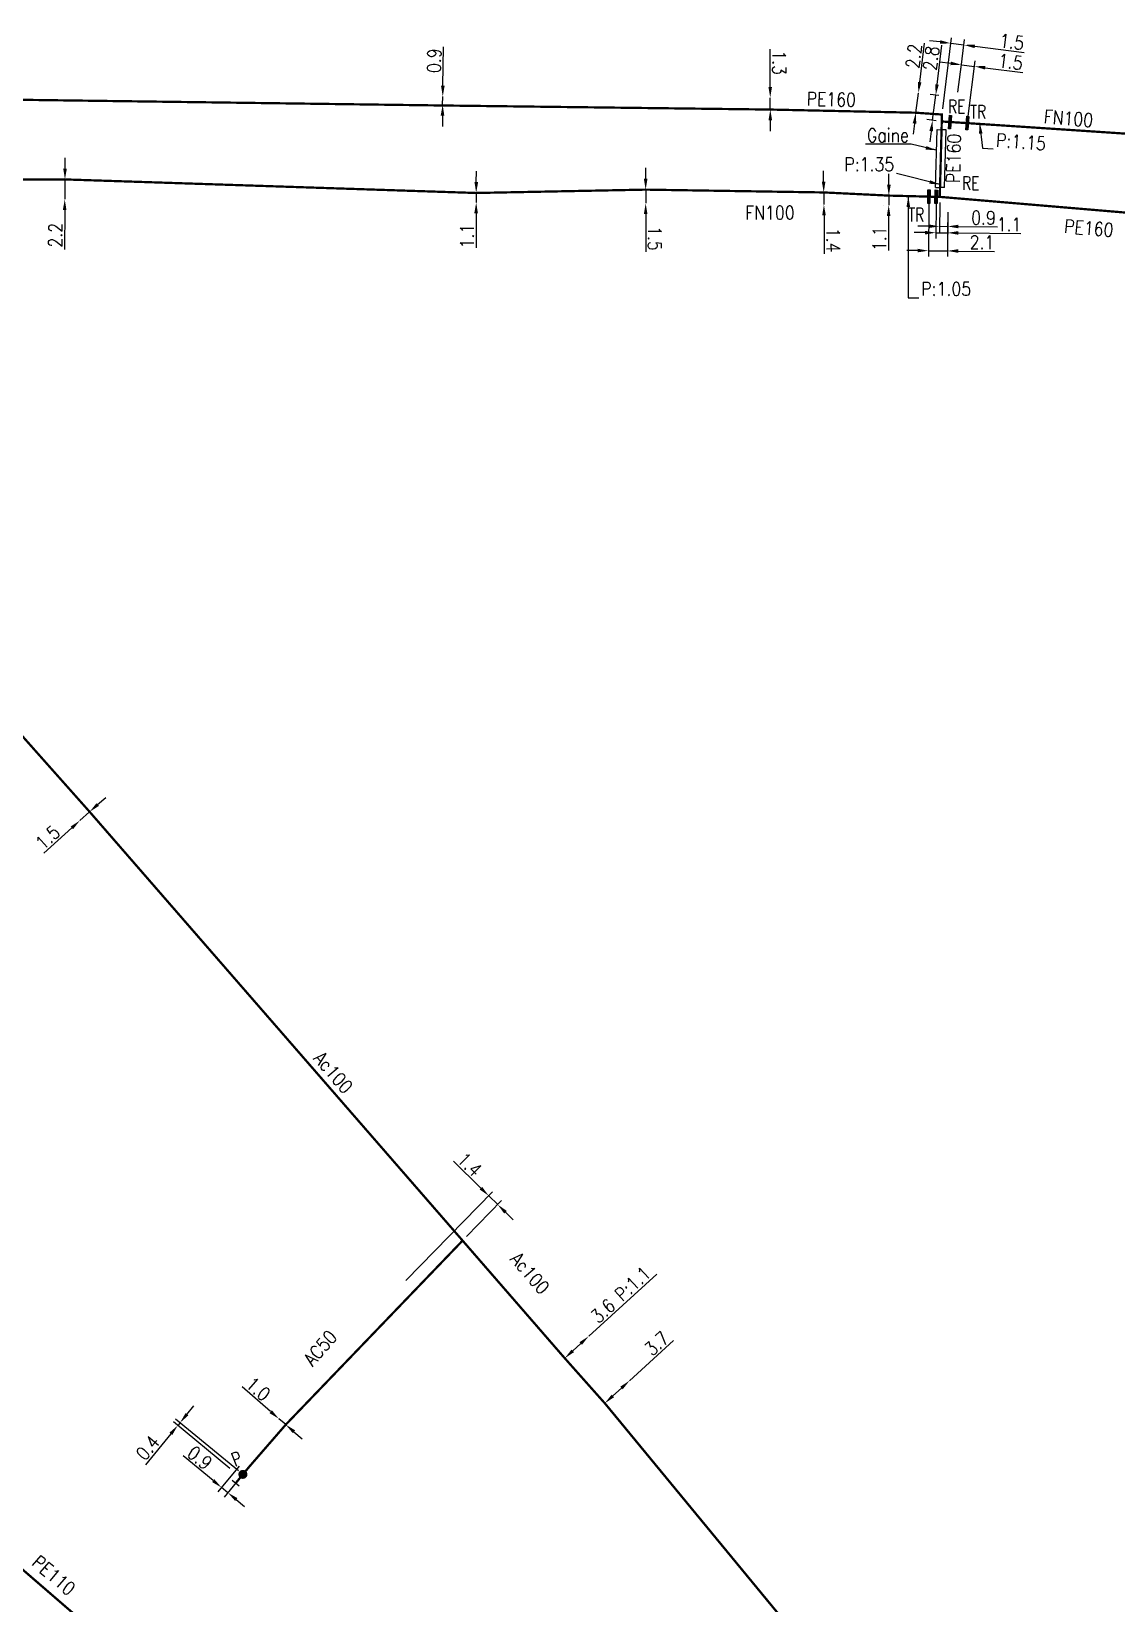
# Model space of a CAD drawing. Header units: millimetres. Extents: x 138988 to 140002, y 128990 to 130001.
# Drawn here: x 139283 to 139403, y 129474.3 to 129648.2 of the extents above; entities that cross this region are included whole.
import ezdxf
from ezdxf.enums import TextEntityAlignment as Align

# ---------------------------------------------------------------- set-up
doc = ezdxf.new("R2010")
doc.units = ezdxf.units.MM
doc.header["$PDMODE"] = 34
for name, pattern in [('L_25_AP', [2000, 1000, 1000]), ('L_25_FN', [2000, 1000, 1000]), ('L_25_PE', [2000, 1000, 1000])]:
    doc.linetypes.add(name, pattern=pattern)
doc.layers.get('0').update_dxf_attribs({"linetype": 'CONTINUOUS'})
doc.layers.get('Defpoints').update_dxf_attribs({"linetype": 'CONTINUOUS'})
for name, color, linetype in [('L_150', 1, 'CONTINUOUS'), ('L_300', 7, 'CONTINUOUS'), ('L_340', 7, 'CONTINUOUS'), ('L_400', 7, 'CONTINUOUS')]:
    doc.layers.add(name, color=color, linetype=linetype)
doc.styles.add('G_ROMANS', font='ROMANS.SHX', dxfattribs={"width": 0.75})
doc.styles.get("Standard").update_dxf_attribs({"font": 'romans.shx', "width": 0.85})
doc.dimstyles.get("Standard").update_dxf_attribs({"dimtxt": 1.5, "dimasz": 1.2, "dimexe": 0.625, "dimexo": 0.625, "dimgap": 0.25, "dimtad": 1, "dimdec": 1, "dimzin": 0, "dimdsep": 46, "dimtxsty": 'Standard', "dimcen": -0.5, "dimadec": 0, "dimazin": 0, "dimtfac": 1, "dimtdec": 1, "dimtmove": 0, "dimatfit": 3, "dimfxl": 0, "dimtolj": 1, "dimtzin": 0, "dimarcsym": 0})

# ---------------------------------------------------------------- blocks, each defined once
blk = doc.blocks.new('*D579')
at = {"layer": 'Defpoints', "color": 0, "linetype": 'Continuous', "transparency": 16777216}
for p in [(139289.41, 129561.89), (139288.33, 129560.92), (139288.33, 129560.92)]:
    blk.add_point(p, dxfattribs=at)
at = {"layer": 'L_150', "color": 0, "linetype": 'Continuous', "lineweight": -2, "transparency": 16777216}
for p, q in [((139290.3, 129562.69), (139291.2, 129563.49)), ((139289.41, 129561.89), (139288.33, 129560.92)), ((139287.44, 129560.11), (139284.33, 129557.31))]:
    blk.add_line(p, q, dxfattribs=at)
at = {"layer": 'L_150', "color": 0, "linetype": 'Continuous', "transparency": 16777216}
for points in [[(139290.17, 129562.84), (139290.44, 129562.54), (139289.41, 129561.89)], [(139287.31, 129560.26), (139287.58, 129559.97), (139288.33, 129560.92)]]:
    blk.add_solid(points, dxfattribs=at)
at = {"layer": 'L_150', "color": 0, "linetype": 'Continuous', "transparency": 16777216, "insert": (139284.77, 129559.05), "char_height": 1.5, "attachment_point": 5, "rotation": 41.9923}
blk.add_mtext('\\A1;1.5', dxfattribs=at)
blk = doc.blocks.new('*D580')
at = {"layer": 'Defpoints', "color": 0, "linetype": 'Continuous', "transparency": 16777216}
for p in [(139310.35, 129494.73), (139310.35, 129494.73), (139311.11, 129494.08)]:
    blk.add_point(p, dxfattribs=at)
at = {"layer": 'L_150', "color": 0, "linetype": 'Continuous', "lineweight": -2, "transparency": 16777216}
for p, q in [((139309.44, 129495.52), (139306.27, 129498.25)), ((139311.11, 129494.08), (139310.35, 129494.73)), ((139312.02, 129493.3), (139312.93, 129492.51))]:
    blk.add_line(p, q, dxfattribs=at)
at = {"layer": 'L_150', "color": 0, "linetype": 'Continuous', "transparency": 16777216}
for points in [[(139309.58, 129495.67), (139309.31, 129495.36), (139310.35, 129494.73)], [(139312.15, 129493.45), (139311.89, 129493.14), (139311.11, 129494.08)]]:
    blk.add_solid(points, dxfattribs=at)
at = {"layer": 'L_150', "color": 0, "linetype": 'Continuous', "transparency": 16777216, "insert": (139308.06, 129498.03), "char_height": 1.5, "attachment_point": 5, "rotation": 319.2431}
blk.add_mtext('\\A1;1.0', dxfattribs=at)
blk = doc.blocks.new('*D581')
at = {"layer": 'Defpoints', "color": 0, "linetype": 'Continuous', "transparency": 16777216}
for p in [(139306.34, 129489.96), (139306.37, 129488.58), (139304.01, 129487.12)]:
    blk.add_point(p, dxfattribs=at)
at = {"layer": 'L_300', "color": 0, "linetype": 'Continuous', "lineweight": -2, "transparency": 16777216}
for p, q in [((139303.08, 129487.89), (139299.75, 129490.62)), ((139305.95, 129489.48), (139303.61, 129486.64)), ((139304.71, 129486.55), (139304.01, 129487.12)), ((139305.97, 129488.1), (139304.31, 129486.07)), ((139305.63, 129485.79), (139306.56, 129485.03))]:
    blk.add_line(p, q, dxfattribs=at)
at = {"layer": 'L_300', "color": 0, "linetype": 'Continuous', "transparency": 16777216}
for points in [[(139303.21, 129488.04), (139302.96, 129487.73), (139304.01, 129487.12)], [(139305.76, 129485.95), (139305.51, 129485.64), (139304.71, 129486.55)]]:
    blk.add_solid(points, dxfattribs=at)
at = {"layer": 'L_300', "color": 0, "linetype": 'Continuous', "transparency": 16777216, "insert": (139301.59, 129490.41), "char_height": 1.5, "attachment_point": 5, "rotation": 320.5925}
blk.add_mtext('\\A1;0.9', dxfattribs=at)
blk = doc.blocks.new('*D582')
at = {"layer": 'Defpoints', "color": 0, "linetype": 'Continuous', "transparency": 16777216}
for p in [(139299.16, 129493.99), (139305.42, 129488.84), (139306.37, 129488.58)]:
    blk.add_point(p, dxfattribs=at)
at = {"layer": 'L_300', "color": 0, "linetype": 'Continuous', "lineweight": -2, "transparency": 16777216}
for p, q in [((139300.17, 129495.22), (139300.94, 129496.15)), ((139304.94, 129489.24), (139298.68, 129494.38)), ((139305.89, 129488.98), (139298.93, 129494.69)), ((139299.41, 129494.29), (139299.16, 129493.99)), ((139298.4, 129493.06), (139295.58, 129489.63))]:
    blk.add_line(p, q, dxfattribs=at)
at = {"layer": 'L_300', "color": 0, "linetype": 'Continuous', "transparency": 16777216}
for points in [[(139300.02, 129495.35), (139300.33, 129495.1), (139299.41, 129494.29)], [(139298.24, 129493.19), (139298.55, 129492.93), (139299.16, 129493.99)]]:
    blk.add_solid(points, dxfattribs=at)
at = {"layer": 'L_300', "color": 0, "linetype": 'Continuous', "transparency": 16777216, "insert": (139295.84, 129491.52), "char_height": 1.5, "attachment_point": 5, "rotation": 50.5921}
blk.add_mtext('\\A1;0.4', dxfattribs=at)
blk = doc.blocks.new('*D583')
at = {"layer": 'Defpoints', "color": 0, "linetype": 'Continuous', "transparency": 16777216}
for p in [(139349.14, 129498.94), (139349.14, 129498.94), (139346.41, 129496.45)]:
    blk.add_point(p, dxfattribs=at)
at = {"layer": 'L_150', "color": 0, "linetype": 'Continuous', "lineweight": -2, "transparency": 16777216}
for p, q in [((139349.14, 129498.94), (139354, 129503.39)), ((139347.29, 129497.26), (139348.25, 129498.13))]:
    blk.add_line(p, q, dxfattribs=at)
at = {"layer": 'L_150', "color": 0, "linetype": 'Continuous', "transparency": 16777216}
for points in [[(139348.12, 129498.28), (139348.39, 129497.99), (139349.14, 129498.94)], [(139347.16, 129497.4), (139347.43, 129497.11), (139346.41, 129496.45)]]:
    blk.add_solid(points, dxfattribs=at)
at = {"layer": 'L_150', "color": 0, "linetype": 'Continuous', "transparency": 16777216, "insert": (139352.15, 129503.06), "char_height": 1.5, "attachment_point": 5, "rotation": 42.4672}
blk.add_mtext('\\A1;3.7', dxfattribs=at)
blk = doc.blocks.new('*D584')
at = {"layer": 'Defpoints', "color": 0, "linetype": 'Continuous', "transparency": 16777216}
for p in [(139344.63, 129503.87), (139344.63, 129503.87), (139341.98, 129501.43)]:
    blk.add_point(p, dxfattribs=at)
at = {"layer": 'L_150', "color": 0, "linetype": 'Continuous', "lineweight": -2, "transparency": 16777216}
for p, q in [((139344.63, 129503.87), (139352.16, 129510.75)), ((139342.86, 129502.24), (139343.75, 129503.05))]:
    blk.add_line(p, q, dxfattribs=at)
at = {"layer": 'L_150', "color": 0, "linetype": 'Continuous', "transparency": 16777216}
for points in [[(139343.61, 129503.2), (139343.88, 129502.91), (139344.63, 129503.87)], [(139342.73, 129502.39), (139343, 129502.1), (139341.98, 129501.43)]]:
    blk.add_solid(points, dxfattribs=at)
at = {"layer": 'L_150', "color": 0, "linetype": 'Continuous', "transparency": 16777216, "insert": (139348.16, 129508.45), "char_height": 1.5, "attachment_point": 5, "rotation": 42.4672}
blk.add_mtext('\\A1;3.6 P:1.1', dxfattribs=at)
blk = doc.blocks.new('L_300_12')
at = {"color": 0, "linetype": 'Continuous', "const_width": 0.497, "flags": 128}
blk.add_lwpolyline([(-0.25, 0, 1), (0.25, 0, 1)], format="xyb", close=True, dxfattribs=at)
at = {"color": 0, "linetype": 'Continuous', "style": 'G_ROMANS', "width": 0.75}
blk.add_text('P', height=1.5, dxfattribs=at).set_placement((0, 1.85), align=Align.MIDDLE)
at = {"color": 0, "linetype": 'Continuous', "width": 0.75, "flags": 3}
for tag, p in [('DEF_LEG', (0, -5)), ('DEF_COUP', (0, -7.5)), ('DEF_TYPE', (0, -10))]:
    blk.add_attdef(tag, text='', height=1.2, dxfattribs=at).set_placement(p, align=Align.MIDDLE)
blk = doc.blocks.new('L_340_07')
at = {"color": 0, "linetype": 'Continuous', "const_width": 0.25, "flags": 128}
blk.add_lwpolyline([(0, 0), (1.25, 0)], dxfattribs=at)
at = {"color": 0, "linetype": 'Continuous', "flags": 128}
blk.add_lwpolyline([(1.25, -0.5), (1.25, 0.5)], dxfattribs=at)
at = {"color": 0, "linetype": 'Continuous', "style": 'G_ROMANS', "width": 0.75, "flags": 3}
for tag, p in [('DEF_LEG', (0.72, -3.47)), ('DEF_COUP', (0.72, -5.97)), ('DEF_TYPE', (0.72, -8.47))]:
    blk.add_attdef(tag, text='', height=1.2, dxfattribs=at).set_placement(p, align=Align.MIDDLE)
blk = doc.blocks.new('*D585')
at = {"layer": 'Defpoints', "color": 0, "linetype": 'Continuous', "transparency": 16777216}
for p in [(139333.56, 129519.41), (139330.67, 129514.45), (139323.96, 129509.59)]:
    blk.add_point(p, dxfattribs=at)
at = {"layer": 'L_150', "color": 0, "linetype": 'Continuous', "lineweight": -2, "transparency": 16777216}
for p, q in [((139332.7, 129520.24), (139329.66, 129523.22)), ((139324.4, 129510.04), (139333.99, 129519.85)), ((139331.1, 129514.89), (139334.99, 129518.87)), ((139334.56, 129518.43), (139333.56, 129519.41)), ((139335.42, 129517.59), (139336.27, 129516.75))]:
    blk.add_line(p, q, dxfattribs=at)
at = {"layer": 'L_150', "color": 0, "linetype": 'Continuous', "transparency": 16777216}
for points in [[(139332.84, 129520.39), (139332.56, 129520.1), (139333.56, 129519.41)], [(139335.56, 129517.73), (139335.28, 129517.44), (139334.56, 129518.43)]]:
    blk.add_solid(points, dxfattribs=at)
at = {"layer": 'L_150', "color": 0, "linetype": 'Continuous', "transparency": 16777216, "insert": (139331.45, 129522.86), "char_height": 1.5, "attachment_point": 5, "rotation": 315.6459}
blk.add_mtext('\\A1;1.4', dxfattribs=at)
blk = doc.blocks.new('*D676')
at = {"layer": 'Defpoints', "color": 0, "linetype": 'Continuous', "transparency": 16777216}
for p in [(139328.47, 129640.13), (139328.48, 129641.03), (139328.48, 129641.03)]:
    blk.add_point(p, dxfattribs=at)
at = {"layer": 'L_150', "color": 0, "linetype": 'Continuous', "lineweight": -2, "transparency": 16777216}
for p, q in [((139328.49, 129642.23), (139328.55, 129646.54)), ((139328.47, 129640.13), (139328.48, 129641.03)), ((139328.45, 129638.93), (139328.44, 129637.73))]:
    blk.add_line(p, q, dxfattribs=at)
at = {"layer": 'L_150', "color": 0, "linetype": 'Continuous', "transparency": 16777216}
for points in [[(139328.29, 129642.23), (139328.69, 129642.23), (139328.48, 129641.03)], [(139328.25, 129638.93), (139328.65, 129638.93), (139328.47, 129640.13)]]:
    blk.add_solid(points, dxfattribs=at)
at = {"layer": 'L_150', "color": 0, "linetype": 'Continuous', "transparency": 16777216, "insert": (139327.53, 129645), "char_height": 1.5, "attachment_point": 5, "rotation": 89.2834}
blk.add_mtext('\\A1;0.9', dxfattribs=at)
blk = doc.blocks.new('*D677')
at = {"layer": 'Defpoints', "color": 0, "linetype": 'Continuous', "transparency": 16777216}
for p in [(139364.71, 129640.89), (139364.71, 129640.89), (139364.72, 129639.59)]:
    blk.add_point(p, dxfattribs=at)
at = {"layer": 'L_150', "color": 0, "linetype": 'Continuous', "lineweight": -2, "transparency": 16777216}
for p, q in [((139364.71, 129642.09), (139364.7, 129646.28)), ((139364.72, 129639.59), (139364.71, 129640.89)), ((139364.72, 129638.39), (139364.72, 129637.19))]:
    blk.add_line(p, q, dxfattribs=at)
at = {"layer": 'L_150', "color": 0, "linetype": 'Continuous', "transparency": 16777216}
for points in [[(139364.91, 129642.09), (139364.51, 129642.09), (139364.71, 129640.89)], [(139364.92, 129638.39), (139364.52, 129638.39), (139364.72, 129639.59)]]:
    blk.add_solid(points, dxfattribs=at)
at = {"layer": 'L_150', "color": 0, "linetype": 'Continuous', "transparency": 16777216, "insert": (139365.7, 129644.78), "char_height": 1.5, "attachment_point": 5, "rotation": 270.1154}
blk.add_mtext('\\A1;1.3', dxfattribs=at)
blk = doc.blocks.new('*D678')
at = {"layer": 'Defpoints', "color": 0, "linetype": 'Continuous', "transparency": 16777216}
for p in [(139381.1, 129641.42), (139381.1, 129641.42), (139380.82, 129639.24)]:
    blk.add_point(p, dxfattribs=at)
at = {"layer": 'L_150', "color": 0, "linetype": 'Continuous', "lineweight": -2, "transparency": 16777216}
for p, q in [((139381.25, 129642.61), (139381.79, 129646.95)), ((139380.82, 129639.24), (139381.1, 129641.42)), ((139380.67, 129638.05), (139380.52, 129636.86))]:
    blk.add_line(p, q, dxfattribs=at)
at = {"layer": 'L_150', "color": 0, "linetype": 'Continuous', "transparency": 16777216}
for points in [[(139381.05, 129642.64), (139381.44, 129642.59), (139381.1, 129641.42)], [(139380.47, 129638.07), (139380.87, 129638.02), (139380.82, 129639.24)]]:
    blk.add_solid(points, dxfattribs=at)
at = {"layer": 'L_150', "color": 0, "linetype": 'Continuous', "transparency": 16777216, "insert": (139380.6, 129645.5), "char_height": 1.5, "attachment_point": 5, "rotation": 82.8519}
blk.add_mtext('\\A1;2.2', dxfattribs=at)
blk = doc.blocks.new('*D694')
at = {"layer": 'Defpoints', "color": 0, "linetype": 'Continuous', "transparency": 16777216}
for p in [(139383.47, 129629.93), (139384.36, 129628.87), (139384.34, 129626.66)]:
    blk.add_point(p, dxfattribs=at)
at = {"layer": 'L_150', "color": 0, "linetype": 'Continuous', "lineweight": -2, "transparency": 16777216}
for p, q in [((139383.47, 129629.3), (139383.43, 129626.04)), ((139384.36, 129628.25), (139384.33, 129626.03)), ((139382.24, 129626.68), (139381.04, 129626.69)), ((139383.44, 129626.67), (139384.34, 129626.66)), ((139385.54, 129626.65), (139389.85, 129626.6))]:
    blk.add_line(p, q, dxfattribs=at)
at = {"layer": 'L_150', "color": 0, "linetype": 'Continuous', "transparency": 16777216}
for points in [[(139382.24, 129626.88), (139382.24, 129626.48), (139383.44, 129626.67)], [(139385.54, 129626.85), (139385.54, 129626.45), (139384.34, 129626.66)]]:
    blk.add_solid(points, dxfattribs=at)
at = {"layer": 'L_150', "color": 0, "linetype": 'Continuous', "transparency": 16777216, "insert": (139388.31, 129627.62), "char_height": 1.5, "attachment_point": 5, "rotation": 359.4312}
blk.add_mtext('\\A1;0.9', dxfattribs=at)
blk = doc.blocks.new('*D695')
at = {"layer": 'Defpoints', "color": 0, "linetype": 'Continuous', "transparency": 16777216}
for p in [(139385.87, 129644.55), (139385.41, 129640.88), (139386.54, 129638.23)]:
    blk.add_point(p, dxfattribs=at)
at = {"layer": 'L_340', "color": 0, "linetype": 'Continuous', "lineweight": -2, "transparency": 16777216}
for p, q in [((139384.68, 129644.7), (139383.49, 129644.85)), ((139385.48, 129641.5), (139385.94, 129645.17)), ((139386.61, 129638.85), (139387.38, 129644.99)), ((139385.87, 129644.55), (139387.31, 129644.37)), ((139388.5, 129644.22), (139392.65, 129643.7))]:
    blk.add_line(p, q, dxfattribs=at)
at = {"layer": 'L_340', "color": 0, "linetype": 'Continuous', "transparency": 16777216}
for points in [[(139384.7, 129644.89), (139384.65, 129644.5), (139385.87, 129644.55)], [(139388.52, 129644.42), (139388.47, 129644.02), (139387.31, 129644.37)]]:
    blk.add_solid(points, dxfattribs=at)
at = {"layer": 'L_340', "color": 0, "linetype": 'Continuous', "transparency": 16777216, "insert": (139391.29, 129644.87), "char_height": 1.5, "attachment_point": 5, "rotation": 352.8519}
blk.add_mtext('\\A1;1.5', dxfattribs=at)
blk = doc.blocks.new('*D696')
at = {"layer": 'Defpoints', "color": 0, "linetype": 'Continuous', "transparency": 16777216}
for p in [(139384.7, 129646.92), (139385.72, 129643.36), (139383.71, 129639.04)]:
    blk.add_point(p, dxfattribs=at)
at = {"layer": 'L_150', "color": 0, "linetype": 'Continuous', "lineweight": -2, "transparency": 16777216}
for p, q in [((139383.51, 129647.07), (139382.32, 129647.21)), ((139383.79, 129639.66), (139384.78, 129647.54)), ((139384.7, 129646.92), (139386.14, 129646.74)), ((139385.8, 129643.98), (139386.22, 129647.36)), ((139387.33, 129646.59), (139392.79, 129645.9))]:
    blk.add_line(p, q, dxfattribs=at)
at = {"layer": 'L_150', "color": 0, "linetype": 'Continuous', "transparency": 16777216}
for points in [[(139383.54, 129647.26), (139383.49, 129646.87), (139384.7, 129646.92)], [(139387.36, 129646.78), (139387.31, 129646.39), (139386.14, 129646.74)]]:
    blk.add_solid(points, dxfattribs=at)
at = {"layer": 'L_150', "color": 0, "linetype": 'Continuous', "transparency": 16777216, "insert": (139391.43, 129647.08), "char_height": 1.5, "attachment_point": 5, "rotation": 352.8519}
blk.add_mtext('\\A1;1.5', dxfattribs=at)
blk = doc.blocks.new('*D697')
at = {"layer": 'Defpoints', "color": 0, "linetype": 'Continuous', "transparency": 16777216}
for p in [(139377.83, 129630.07), (139377.82, 129629.02), (139377.83, 129629.02)]:
    blk.add_point(p, dxfattribs=at)
at = {"layer": 'L_150', "color": 0, "linetype": 'Continuous', "lineweight": -2, "transparency": 16777216}
for p, q in [((139377.84, 129631.27), (139377.85, 129632.47)), ((139377.83, 129630.07), (139377.82, 129629.02)), ((139377.21, 129629.02), (139377.2, 129629.02)), ((139377.81, 129627.82), (139377.78, 129623.99))]:
    blk.add_line(p, q, dxfattribs=at)
at = {"layer": 'L_150', "color": 0, "linetype": 'Continuous', "transparency": 16777216}
for points in [[(139377.64, 129631.27), (139378.04, 129631.27), (139377.83, 129630.07)], [(139377.61, 129627.82), (139378.01, 129627.82), (139377.82, 129629.02)]]:
    blk.add_solid(points, dxfattribs=at)
at = {"layer": 'L_150', "color": 0, "linetype": 'Continuous', "transparency": 16777216, "insert": (139376.79, 129625.31), "char_height": 1.5, "attachment_point": 5, "rotation": 89.4921}
blk.add_mtext('\\A1;1.1', dxfattribs=at)
blk = doc.blocks.new('*D698')
at = {"layer": 'Defpoints', "color": 0, "linetype": 'Continuous', "transparency": 16777216}
for p in [(139370.63, 129630.42), (139370.65, 129629.07), (139370.65, 129629.07)]:
    blk.add_point(p, dxfattribs=at)
at = {"layer": 'L_150', "color": 0, "linetype": 'Continuous', "lineweight": -2, "transparency": 16777216}
for p, q in [((139370.62, 129631.62), (139370.61, 129632.82)), ((139370.63, 129630.42), (139370.65, 129629.07)), ((139370.66, 129627.87), (139370.69, 129623.62))]:
    blk.add_line(p, q, dxfattribs=at)
at = {"layer": 'L_150', "color": 0, "linetype": 'Continuous', "transparency": 16777216}
for points in [[(139370.82, 129631.62), (139370.42, 129631.62), (139370.63, 129630.42)], [(139370.86, 129627.87), (139370.46, 129627.87), (139370.65, 129629.07)]]:
    blk.add_solid(points, dxfattribs=at)
at = {"layer": 'L_150', "color": 0, "linetype": 'Continuous', "transparency": 16777216, "insert": (139371.68, 129625.15), "char_height": 1.5, "attachment_point": 5, "rotation": 270.4679}
blk.add_mtext('\\A1;1.4', dxfattribs=at)
blk = doc.blocks.new('*D699')
at = {"layer": 'Defpoints', "color": 0, "linetype": 'Continuous', "transparency": 16777216}
for p in [(139350.93, 129630.73), (139350.93, 129629.23), (139350.93, 129629.23)]:
    blk.add_point(p, dxfattribs=at)
at = {"layer": 'L_150', "color": 0, "linetype": 'Continuous', "lineweight": -2, "transparency": 16777216}
for p, q in [((139350.93, 129631.93), (139350.93, 129633.13)), ((139350.93, 129630.73), (139350.93, 129629.23)), ((139350.93, 129628.03), (139350.94, 129623.84))]:
    blk.add_line(p, q, dxfattribs=at)
at = {"layer": 'L_150', "color": 0, "linetype": 'Continuous', "transparency": 16777216}
for points in [[(139351.13, 129631.93), (139350.73, 129631.93), (139350.93, 129630.73)], [(139351.13, 129628.03), (139350.73, 129628.03), (139350.93, 129629.23)]]:
    blk.add_solid(points, dxfattribs=at)
at = {"layer": 'L_150', "color": 0, "linetype": 'Continuous', "transparency": 16777216, "insert": (139351.94, 129625.33), "char_height": 1.5, "attachment_point": 5, "rotation": 270.0236}
blk.add_mtext('\\A1;1.5', dxfattribs=at)
blk = doc.blocks.new('*D700')
at = {"layer": 'Defpoints', "color": 0, "linetype": 'Continuous', "transparency": 16777216}
for p in [(139332.18, 129630.36), (139332.18, 129629.31), (139332.18, 129629.31)]:
    blk.add_point(p, dxfattribs=at)
at = {"layer": 'L_150', "color": 0, "linetype": 'Continuous', "lineweight": -2, "transparency": 16777216}
for p, q in [((139332.19, 129631.56), (139332.2, 129632.76)), ((139332.18, 129630.36), (139332.18, 129629.31)), ((139332.17, 129628.11), (139332.16, 129624.29))]:
    blk.add_line(p, q, dxfattribs=at)
at = {"layer": 'L_150', "color": 0, "linetype": 'Continuous', "transparency": 16777216}
for points in [[(139331.99, 129631.56), (139332.39, 129631.56), (139332.18, 129630.36)], [(139331.97, 129628.11), (139332.37, 129628.11), (139332.18, 129629.31)]]:
    blk.add_solid(points, dxfattribs=at)
at = {"layer": 'L_150', "color": 0, "linetype": 'Continuous', "transparency": 16777216, "insert": (139331.16, 129625.6), "char_height": 1.5, "attachment_point": 5, "rotation": 89.7324}
blk.add_mtext('\\A1;1.1', dxfattribs=at)
blk = doc.blocks.new('*D701')
at = {"layer": 'Defpoints', "color": 0, "linetype": 'Continuous', "transparency": 16777216}
for p in [(139286.68, 129631.86), (139286.66, 129629.66), (139286.66, 129629.66)]:
    blk.add_point(p, dxfattribs=at)
at = {"layer": 'L_150', "color": 0, "linetype": 'Continuous', "lineweight": -2, "transparency": 16777216}
for p, q in [((139286.69, 129633.06), (139286.69, 129634.26)), ((139286.68, 129631.86), (139286.66, 129629.66)), ((139286.65, 129628.46), (139286.62, 129624.09))]:
    blk.add_line(p, q, dxfattribs=at)
at = {"layer": 'L_150', "color": 0, "linetype": 'Continuous', "transparency": 16777216}
for points in [[(139286.49, 129633.07), (139286.89, 129633.06), (139286.68, 129631.86)], [(139286.45, 129628.47), (139286.85, 129628.46), (139286.66, 129629.66)]]:
    blk.add_solid(points, dxfattribs=at)
at = {"layer": 'L_150', "color": 0, "linetype": 'Continuous', "transparency": 16777216, "insert": (139285.63, 129625.69), "char_height": 1.5, "attachment_point": 5, "rotation": 89.5822}
blk.add_mtext('\\A1;2.2', dxfattribs=at)
blk = doc.blocks.new('*D703')
at = {"layer": 'Defpoints', "color": 0, "linetype": 'Continuous', "transparency": 16777216}
for p in [(139382.27, 129629.96), (139384.36, 129628.87), (139384.31, 129623.95)]:
    blk.add_point(p, dxfattribs=at)
at = {"layer": 'L_340', "color": 0, "linetype": 'Continuous', "lineweight": -2, "transparency": 16777216}
for p, q in [((139382.27, 129629.33), (139382.21, 129623.35)), ((139384.36, 129628.25), (139384.31, 129623.33)), ((139381.01, 129623.99), (139379.81, 129624)), ((139382.21, 129623.97), (139384.31, 129623.95)), ((139385.51, 129623.94), (139389.54, 129623.9))]:
    blk.add_line(p, q, dxfattribs=at)
at = {"layer": 'L_340', "color": 0, "linetype": 'Continuous', "transparency": 16777216}
for points in [[(139381.02, 129624.19), (139381.01, 129623.79), (139382.21, 129623.97)], [(139385.52, 129624.14), (139385.51, 129623.74), (139384.31, 129623.95)]]:
    blk.add_solid(points, dxfattribs=at)
at = {"layer": 'L_340', "color": 0, "linetype": 'Continuous', "transparency": 16777216, "insert": (139388.14, 129624.91), "char_height": 1.5, "attachment_point": 5, "rotation": 359.4312}
blk.add_mtext('\\A1;2.1', dxfattribs=at)
blk = doc.blocks.new('L_340_19')
at = {"linetype": 'Continuous'}
blk.add_hatch(color=0, dxfattribs=at).paths.add_polyline_path([(0.125, 0.75), (-0.125, 0.75), (-0.125, -0.75), (0.125, -0.75)])
at = {"color": 0, "linetype": 'Continuous'}
blk.add_lwpolyline([(-0.125, 0.75), (0.125, 0.75), (0.125, -0.75), (-0.125, -0.75)], close=True, dxfattribs=at)
at = {"color": 0, "linetype": 'Continuous', "width": 0.75}
for tag, height, flags, p in [('TR', 1.5, 8, (0, 3)), ('DEF_LEG', 1.2, 3, (0, -5)), ('DEF_COUP', 1.2, 3, (0, -7.5)), ('DEF_TYPE', 1.2, 3, (0, -10))]:
    blk.add_attdef(tag, text='', height=height, dxfattribs=dict(at, flags=flags)).set_placement(p, align=Align.MIDDLE)
blk = doc.blocks.new('*D711')
at = {"layer": 'Defpoints', "color": 0, "linetype": 'Continuous', "transparency": 16777216}
for p in [(139383.07, 129629.94), (139384.36, 129628.87), (139384.33, 129625.95)]:
    blk.add_point(p, dxfattribs=at)
at = {"layer": 'L_340', "color": 0, "linetype": 'Continuous', "lineweight": -2, "transparency": 16777216}
for p, q in [((139383.07, 129629.31), (139383.03, 129625.34)), ((139384.36, 129628.25), (139384.33, 129625.32)), ((139381.83, 129625.97), (139380.63, 129625.98)), ((139383.03, 129625.96), (139384.33, 129625.95)), ((139385.53, 129625.94), (139392.43, 129625.87))]:
    blk.add_line(p, q, dxfattribs=at)
at = {"layer": 'L_340', "color": 0, "linetype": 'Continuous', "transparency": 16777216}
for points in [[(139381.84, 129626.17), (139381.83, 129625.77), (139383.03, 129625.96)], [(139385.54, 129626.14), (139385.53, 129625.74), (139384.33, 129625.95)]]:
    blk.add_solid(points, dxfattribs=at)
at = {"layer": 'L_340', "color": 0, "linetype": 'Continuous', "transparency": 16777216, "insert": (139391.13, 129626.88), "char_height": 1.5, "attachment_point": 5, "rotation": 359.4312}
blk.add_mtext('\\A1;1.1', dxfattribs=at)
blk = doc.blocks.new('L_340_21')
at = {"linetype": 'Continuous'}
blk.add_hatch(color=0, dxfattribs=at).paths.add_polyline_path([(0.125, 0.75), (-0.125, 0.75), (-0.125, -0.75), (0.125, -0.75)])
at = {"color": 0, "linetype": 'Continuous'}
blk.add_lwpolyline([(-0.125, 0.75), (0.125, 0.75), (0.125, -0.75), (-0.125, -0.75)], close=True, dxfattribs=at)
at = {"color": 0, "linetype": 'Continuous', "width": 0.75}
for tag, height, flags, p in [('RE', 1.5, 8, (0, 3)), ('DEF_LEG', 1.2, 3, (0, -5)), ('DEF_COUP', 1.2, 3, (0, -7.5)), ('DEF_TYPE', 1.2, 3, (0, -10))]:
    blk.add_attdef(tag, text='', height=height, dxfattribs=dict(at, flags=flags)).set_placement(p, align=Align.MIDDLE)
blk = doc.blocks.new('*D712')
at = {"layer": 'Defpoints', "color": 0, "linetype": 'Continuous', "transparency": 16777216}
for p in [(139383.02, 129641.18), (139383.97, 129641.06), (139383.69, 129638.27)]:
    blk.add_point(p, dxfattribs=at)
at = {"layer": 'L_150', "color": 0, "linetype": 'Continuous', "lineweight": -2, "transparency": 16777216}
for p, q in [((139383.17, 129642.37), (139383.71, 129646.71)), ((139383.35, 129641.14), (139382.4, 129641.26)), ((139382.67, 129638.4), (139383.02, 129641.18)), ((139383.07, 129638.35), (139382.05, 129638.48)), ((139382.52, 129637.21), (139382.37, 129636.02))]:
    blk.add_line(p, q, dxfattribs=at)
at = {"layer": 'L_150', "color": 0, "linetype": 'Continuous', "transparency": 16777216}
for points in [[(139382.97, 129642.39), (139383.36, 129642.35), (139383.02, 129641.18)], [(139382.32, 129637.24), (139382.72, 129637.19), (139382.67, 129638.4)]]:
    blk.add_solid(points, dxfattribs=at)
at = {"layer": 'L_150', "color": 0, "linetype": 'Continuous', "transparency": 16777216, "insert": (139382.52, 129645.26), "char_height": 1.5, "attachment_point": 5, "rotation": 82.8519}
blk.add_mtext('\\A1;2.8', dxfattribs=at)

msp = doc.modelspace()

# ---------------------------------------------------------------- linework, layer by layer
at = {"layer": 'L_150', "linetype": 'L_25_PE', "const_width": 0.25, "flags": 128}
for points in [[(139382.4, 129629.95), (139383.47, 129629.93), (139383.71, 129639.04), (139380.82, 129639.24), (139364.72, 129639.59), (139328.47, 129640.04), (139277.4, 129640.73), (139262.28, 129640.78), (139237.41, 129641), (139229.19, 129641.32)], [(139384.6, 129638.21), (139383.69, 129638.27)], [(139386.52, 129638.09), (139384.6, 129638.21)], [(139594.5, 129601.68), (139559.3, 129607.8), (139517.22, 129614.01), (139498.78, 129616.74), (139443.69, 129624.73), (139429.89, 129626), (139427.41, 129626.21), (139427.41, 129626.21), (139383.47, 129629.93)], [(139290.71, 129434), (139294.3, 129436.97), (139300.77, 129442.27), (139302.74, 129443.89), (139302.74, 129443.89), (139302.74, 129443.89), (139303.68, 129445.02), (139309.99, 129453.86), (139305.3, 129457.92), (139261.56, 129495.7), (139237.74, 129516.4), (139237.74, 129516.4), (139211.03, 129539.61)]]:
    msp.add_lwpolyline(points, dxfattribs=at)
at = {"layer": 'L_150', "linetype": 'L_25_FN', "const_width": 0.25, "flags": 128}
for points in [[(139512.38, 129623.5), (139508.43, 129624.19), (139504.52, 129624.47), (139474.17, 129628.55), (139455.2, 129631.07), (139439.53, 129633.08), (139434.8, 129633.73), (139433.29, 129634.72), (139428.79, 129635.33), (139426.95, 129635.59), (139425, 129634.89), (139420.04, 129635.48), (139412.43, 129636.05), (139405.15, 129636.85), (139386.52, 129638.09)], [(139234.08, 129632.44), (139237.23, 129632.41), (139250.37, 129631.69), (139286.68, 129631.86), (139332.18, 129630.36), (139350.93, 129630.73), (139370.63, 129630.42), (139377.83, 129630.07), (139382.15, 129629.96)]]:
    msp.add_lwpolyline(points, dxfattribs=at)
at = {"layer": 'L_150', "linetype": 'L_25_AP', "const_width": 0.25, "flags": 128}
for points in [[(139400.44, 129431.16), (139367.37, 129471.02), (139346.41, 129496.45), (139346.21, 129496.67), (139341.98, 129501.43), (139330.67, 129514.45), (139289.41, 129561.89), (139235.87, 129622.14), (139233.39, 129624.48), (139226.55, 129631.78), (139227, 129632.23), (139232.52, 129632.28), (139232.88, 129632.45), (139234.08, 129632.44)], [(139330.67, 129514.44), (139311.11, 129494.08), (139307.04, 129489.39), (139306.37, 129488.58)]]:
    msp.add_lwpolyline(points, dxfattribs=at)
at = {"layer": 'L_400', "color": 7, "linetype": 'CONTINUOUS'}
for p, q in [((139383, 129630.97), (139383.17, 129637.37)), ((139383.17, 129637.37), (139383.67, 129637.36)), ((139384.17, 129637.35), (139383.67, 129637.36)), ((139384, 129630.95), (139384.17, 129637.35)), ((139383, 129630.97), (139383.5, 129630.96)), ((139384, 129630.95), (139383.5, 129630.96))]:
    msp.add_line(p, q, dxfattribs=at)

# ---------------------------------------------------------------- block references
at = {"layer": 'L_300', "rotation": 21.52630360129257}
msp.add_blockref('L_300_12', (139306.37, 129488.58), dxfattribs=at)
at = {"layer": 'L_340'}
ref = msp.add_blockref('L_340_21', (139384.6, 129638.21), dxfattribs=dict(at, rotation=355.7682686654359))
ref.add_attrib('RE', 'RE', dxfattribs={"layer": '0', "color": 0, "linetype": 'Continuous', "height": 1.5, "width": 0.75, "flags": 8}).set_placement((139385.34, 129639.93), align=Align.MIDDLE)
ref = msp.add_blockref('L_340_19', (139386.52, 129638.09), dxfattribs=dict(at, rotation=355.7682686652885))
ref.add_attrib('TR', 'TR', dxfattribs={"layer": '0', "color": 0, "linetype": 'Continuous', "height": 1.5, "width": 0.75, "flags": 8}).set_placement((139387.7, 129639.34), align=Align.MIDDLE)
ref = msp.add_blockref('L_340_21', (139383.07, 129629.94), dxfattribs=dict(at, rotation=178.3892927741643))
ref.add_attrib('RE', 'RE', dxfattribs={"layer": '0', "color": 0, "linetype": 'Continuous', "height": 1.5, "width": 0.75, "flags": 8}).set_placement((139386.89, 129631.45), align=Align.MIDDLE)
ref = msp.add_blockref('L_340_19', (139382.27, 129629.96), dxfattribs=dict(at, rotation=358.8762387241309))
ref.add_attrib('TR', 'TR', dxfattribs={"layer": '0', "color": 0, "linetype": 'Continuous', "height": 1.5, "width": 0.75, "flags": 8}).set_placement((139380.86, 129627.96), align=Align.MIDDLE)
at = {"layer": 'L_340', "rotation": 230.5920653280031}
msp.add_blockref('L_340_07', (139306.37, 129488.58), dxfattribs=at)

# ---------------------------------------------------------------- texts
at = {"layer": 'L_150', "linetype": 'Continuous', "width": 0.85}
for s, rotation, p in [('PE160', 358.7213, (139371.47, 129640.72)), ('FN100', 355.1627, (139397.71, 129638.61)), ('PE160', 88.4842, (139385, 129634.19)), ('FN100', 0.2736, (139364.68, 129628.19)), ('PE160', 355.1627, (139399.96, 129626.47)), ('PE110', 319.1751, (139285.44, 129477.41))]:
    msp.add_text(s, height=1.5, rotation=rotation, dxfattribs=at).set_placement(p, align=Align.MIDDLE)
for s, rotation, p in [('Ac100', 311.0081, (139314.08, 129534.53)), ('Ac100', 311.0081, (139335.84, 129512.32)), ('AC50', 49.0115, (139314.07, 129500.44))]:
    msp.add_text(s, height=1.5, rotation=rotation, dxfattribs=at).set_placement(p)
at = {"layer": 'L_150', "linetype": 'Continuous', "insert": (139389.65, 129635.47), "char_height": 1.5, "attachment_point": 7, "rotation": 355.7683}
msp.add_mtext('P:1.15', dxfattribs=at)
at = {"layer": 'L_150', "linetype": 'Continuous', "char_height": 1.5}
for s, insert, attachment_point in [('P:1.35', (139378.43, 129632.78), 9), ('P:1.05', (139381.42, 129619), 7)]:
    msp.add_mtext(s, dxfattribs=dict(at, insert=insert, attachment_point=attachment_point))
at = {"layer": 'L_400', "linetype": 'Continuous', "insert": (139380.05, 129636), "char_height": 1.5, "attachment_point": 9}
msp.add_mtext('Gaine', dxfattribs=at)

# ---------------------------------------------------------------- dimensions: what is measured, and where the dimension line sits
at = {"layer": 'L_150', "linetype": 'Continuous'}
for base, p1, p2, angle, picture, middle in [((139384.7, 129646.92), (139385.72, 129643.36), (139383.71, 129639.04), 352.8519, '*D696', (139391.31, 129646.09)), ((139328.48, 129641.03), (139328.47, 129640.13), (139328.48, 129641.03), 269.2834, '*D676', (139328.53, 129644.98)), ((139381.1, 129641.42), (139380.82, 129639.24), (139381.1, 129641.42), 262.8519, '*D678', (139381.59, 129645.37)), ((139383.02, 129641.18), (139383.69, 129638.27), (139383.97, 129641.06), 262.8519, '*D712', (139383.51, 129645.13)), ((139364.71, 129640.89), (139364.72, 129639.59), (139364.71, 129640.89), 270.1154, '*D677', (139364.7, 129644.78)), ((139286.66, 129629.66), (139286.68, 129631.86), (139286.66, 129629.66), 89.5822, '*D701', (139286.63, 129625.68)), ((139332.1795, 129629.3125), (139332.1845, 129630.3625), (139332.1795, 129629.3125), 89.7324, '*D700', (139332.1622, 129625.6001)), ((139350.93, 129629.23), (139350.93, 129630.73), (139350.93, 129629.23), 90.0236, '*D699', (139350.94, 129625.33)), ((139370.6456, 129629.0685), (139370.6346, 129630.4185), (139370.6456, 129629.0685), 90.4679, '*D698', (139370.6777, 129625.1436)), ((139377.8207, 129629.0171), (139377.83, 129630.0671), (139377.8344, 129629.017), 89.4921, '*D697', (139377.7878, 129625.3048)), ((139384.34, 129626.66), (139383.47, 129629.93), (139384.36, 129628.87), 179.4312, '*D694', (139388.3, 129626.62)), ((139288.33, 129560.92), (139289.41, 129561.89), (139288.33, 129560.92), 41.9923, '*D579', (139285.44, 129558.31)), ((139333.56, 129519.41), (139330.67, 129514.45), (139323.96, 129509.59), 315.6459, '*D585', (139330.75, 129522.15)), ((139349.14, 129498.94), (139346.41, 129496.45), (139349.14, 129498.94), 222.4672, '*D583', (139352.83, 129502.32)), ((139310.35, 129494.73), (139311.11, 129494.08), (139310.35, 129494.73), 319.2431, '*D580', (139307.4, 129497.28))]:
    dim = msp.add_linear_dim(base=base, p1=p1, p2=p2, angle=angle, dimstyle='Standard', dxfattribs=at)
    dim.commit()
    dim.dimension.update_dxf_attribs({"geometry": picture, "text_midpoint": middle, "dimtype": 160})
dim = msp.add_linear_dim(base=(139344.63, 129503.87), p1=(139341.98, 129501.43), p2=(139344.63, 129503.87), angle=222.4672, text='<> P:1.1', dimstyle='Standard', dxfattribs=at)
dim.commit()
dim.dimension.update_dxf_attribs({"geometry": '*D584', "text_midpoint": (139348.84, 129507.71), "dimtype": 160})
at = {"layer": 'L_300', "linetype": 'Continuous'}
for base, p2, angle, picture, middle in [((139299.16, 129493.99), (139305.42, 129488.84), 50.5921, '*D582', (139296.61, 129490.88)), ((139304.01, 129487.12), (139306.34, 129489.96), 320.5925, '*D581', (139300.95, 129489.64))]:
    dim = msp.add_linear_dim(base=base, p1=(139306.37, 129488.58), p2=p2, angle=angle, dimstyle='Standard', dxfattribs=at)
    dim.commit()
    dim.dimension.update_dxf_attribs({"geometry": picture, "text_midpoint": middle, "dimtype": 160})
at = {"layer": 'L_340', "linetype": 'Continuous'}
for base, p1, p2, angle, picture, middle in [((139385.87, 129644.55), (139386.54, 129638.23), (139385.41, 129640.88), 352.8519, '*D695', (139391.17, 129643.88)), ((139384.31, 129623.95), (139382.27, 129629.96), (139384.36, 129628.87), 179.4312, '*D703', (139388.13, 129623.91))]:
    dim = msp.add_linear_dim(base=base, p1=p1, p2=p2, angle=angle, dimstyle='Standard', dxfattribs=at)
    dim.commit()
    dim.dimension.update_dxf_attribs({"geometry": picture, "text_midpoint": middle, "dimtype": 160})
dim = msp.add_linear_dim(base=(139384.33, 129625.95), p1=(139383.07, 129629.94), p2=(139384.36, 129628.87), angle=179.4312, text='1.1', dimstyle='Standard', dxfattribs=at)
dim.commit()
dim.dimension.update_dxf_attribs({"geometry": '*D711', "text_midpoint": (139391.12, 129625.88), "dimtype": 160})

# ---------------------------------------------------------------- leaders
at = {"layer": 'L_150', "linetype": 'Continuous'}
for points in [[(139387.88, 129638.13), (139388.18, 129635.32), (139389.38, 129635.24)], [(139383.51, 129631.28), (139378.68, 129632.53)], [(139379.99, 129630.01), (139379.97, 129618.75), (139381.17, 129618.75)]]:
    msp.add_leader(points, dimstyle='Standard', dxfattribs=at)
at = {"layer": 'L_400', "linetype": 'Continuous', "annotation_type": 0, "has_hookline": 1, "hookline_direction": 1, "text_width": 4.8}
msp.add_leader([(139383.11, 129635.08), (139380.3, 129635.75)], dimstyle='Standard', dxfattribs=at)

doc.saveas('drawing.dxf')
